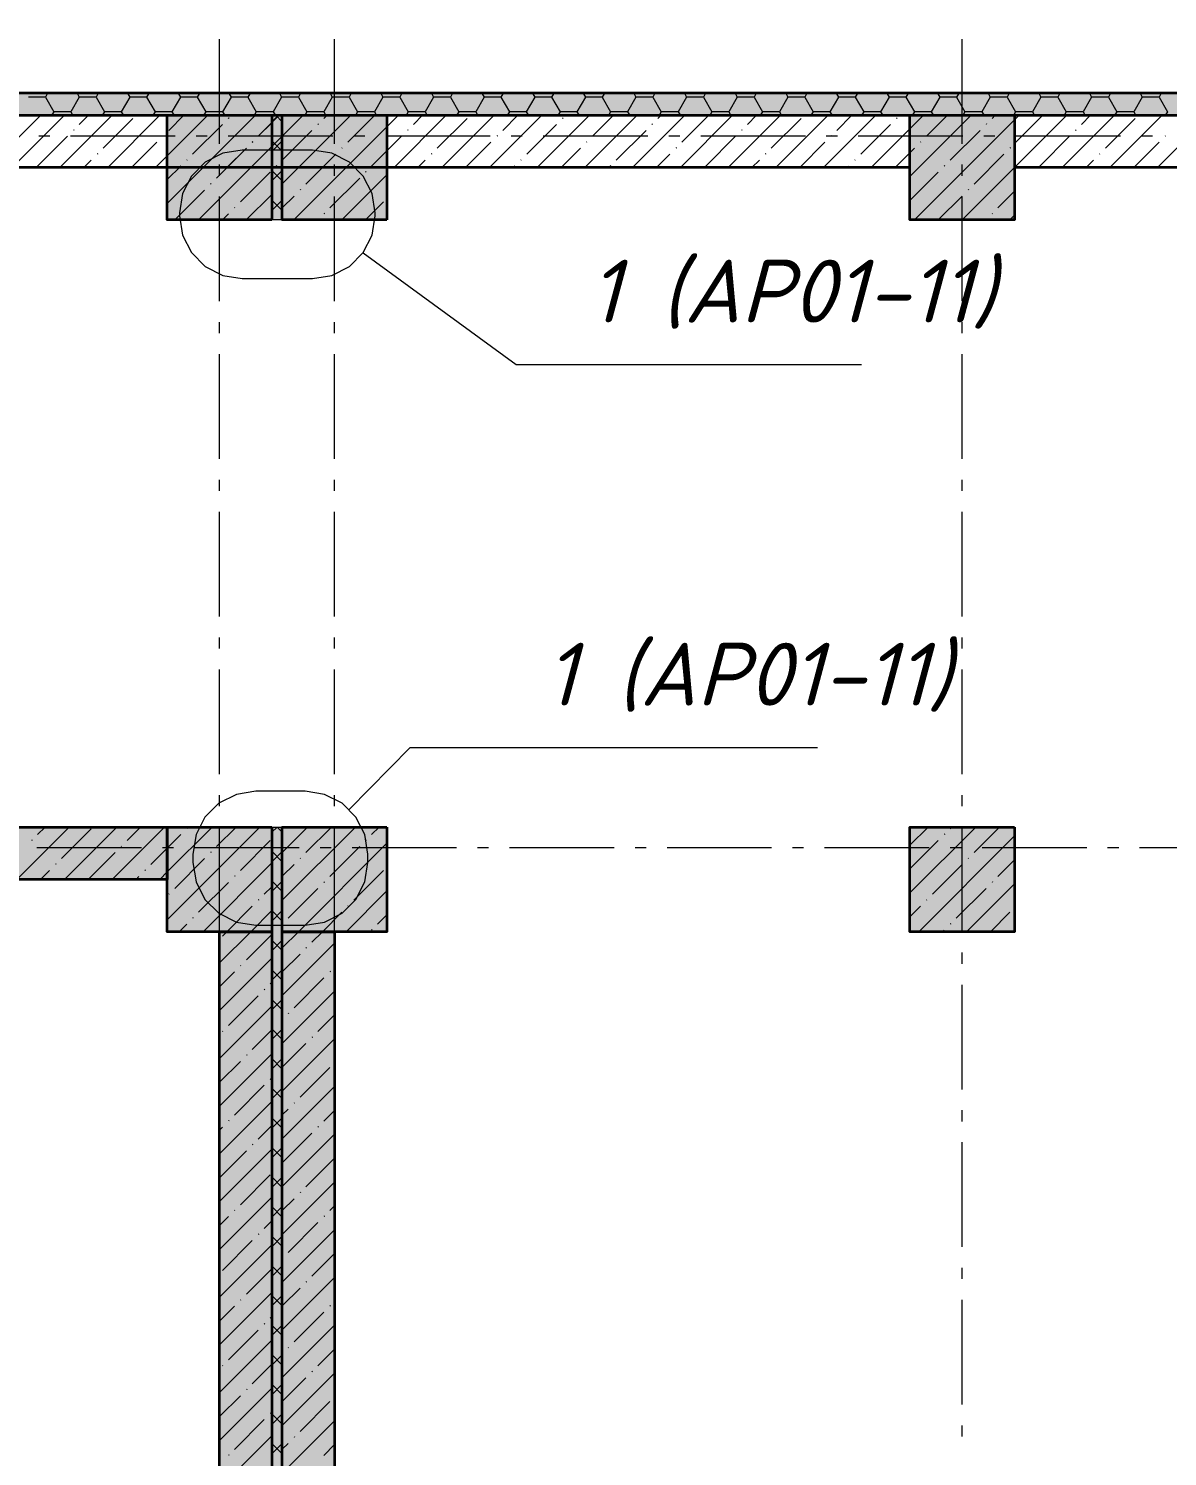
# Model space of a CAD drawing. Header units: millimetres. Extents: x -81576 to 1046824, y -248937 to 691537.
# Drawn here: x 136082 to 141525, y 540815 to 547636 of the extents above; entities that cross this region are included whole.
import ezdxf

# ---------------------------------------------------------------- set-up
doc = ezdxf.new("R2010")
doc.units = ezdxf.units.MM
doc.layers.add('PDF _Геометрия', color=7, linetype='Continuous', true_color=0x1d1d1d)
doc.layers.add('PDF _Сплошная заливка', color=7, linetype='Continuous', true_color=0xffffff)
doc.layers.add('PDF _Текст', color=7, linetype='Continuous')
doc.styles.add('PDF ISOCPEUR Italic', font='isocpeui.ttf')

msp = doc.modelspace()

# ---------------------------------------------------------------- hatches: boundary and pattern name
at = {"layer": 'PDF _Сплошная заливка', "true_color": 0x636466, "transparency": 33554559}
for points in [[(173334.5, 547323.5), (173334.5, 547331.5), (122596.5, 547331.5), (122596.5, 547323.5)], [(173342.5, 547223.5), (173342.5, 547323.5), (122496.5, 547323.5), (122496.5, 547223.5)], [(136744.5, 546721.5), (137244.5, 546721.5), (137244.5, 547221.5), (136744.5, 547221.5)], [(137294.5, 546721.5), (137294.5, 547221.5), (137244.5, 547221.5), (137244.5, 546721.5)], [(137794.5, 546721.5), (137794.5, 547221.5), (137294.5, 547221.5), (137294.5, 546721.5)], [(140294.5, 546721.5), (140794.5, 546721.5), (140794.5, 547221.5), (140294.5, 547221.5)], [(136744.5, 543571.5), (136744.5, 543821.5), (134244.5, 543821.5), (134244.5, 543571.5)], [(136744.5, 543321.5), (137244.5, 543321.5), (137244.5, 543821.5), (136744.5, 543821.5)], [(137294.5, 535821.5), (137294.5, 543821.5), (137244.5, 543821.5), (137244.5, 535821.5)], [(137294.5, 543321.5), (137794.5, 543321.5), (137794.5, 543821.5), (137294.5, 543821.5)], [(140294.5, 543321.5), (140794.5, 543321.5), (140794.5, 543821.5), (140294.5, 543821.5)], [(137244.5, 536321.5), (137244.5, 543321.5), (136994.5, 543321.5), (136994.5, 536321.5)], [(137544.5, 536321.5), (137544.5, 543321.5), (137294.5, 543321.5), (137294.5, 536321.5)]]:
    msp.add_hatch(color=251, dxfattribs=at).paths.add_polyline_path(points)

# ---------------------------------------------------------------- linework, layer by layer
at = {"layer": 'PDF _Геометрия', "color": 7, "lineweight": 9}
for points in [[(96492.5, 562848.6), (96492.5, 585473.6), (122496.5, 585473.6), (122496.5, 547331.5), (122496.5, 547221.5), (122494.5, 547221.5), (122494.5, 547223.5), (173334.5, 547223.5), (173444.5, 547223.5), (173444.5, 547221.5), (173442.5, 547221.5), (173442.5, 550136.5), (173442.5, 550246.5), (173444.5, 550246.5), (170404.5, 550246.5), (170396.5, 550246.5)], [(136994.5, 547085.8), (136994.5, 547585.8)], [(137544.5, 547085.8), (137544.5, 547585.8)], [(140544.5, 547085.8), (140544.5, 547585.8)], [(173342.5, 547223.5), (173342.5, 547221.5), (173334.5, 547221.5), (122494.5, 547221.5), (122494.5, 547323.5), (122496.5, 547323.5)], [(136182.8, 547121.5), (136129.9, 547121.5)], [(136782.8, 547121.5), (136282.8, 547121.5)], [(136935.7, 547121.5), (136882.8, 547121.5)], [(137535.7, 547121.5), (137035.7, 547121.5)], [(137688.6, 547121.5), (137635.7, 547121.5)], [(138288.6, 547121.5), (137788.6, 547121.5)], [(138441.5, 547121.5), (138388.6, 547121.5)], [(139041.5, 547121.5), (138541.5, 547121.5)], [(139194.5, 547121.5), (139141.5, 547121.5)], [(139794.5, 547121.5), (139294.5, 547121.5)], [(139947.4, 547121.5), (139894.5, 547121.5)], [(140547.4, 547121.5), (140047.4, 547121.5)], [(140700.3, 547121.5), (140647.4, 547121.5)], [(141300.3, 547121.5), (140800.3, 547121.5)], [(141453.2, 547121.5), (141400.3, 547121.5)], [(136994.5, 546932.9), (136994.5, 546985.8)], [(137544.5, 546932.9), (137544.5, 546985.8)], [(140544.5, 546932.9), (140544.5, 546985.8)], [(136994.5, 546332.9), (136994.5, 546832.9)], [(137544.5, 546332.9), (137544.5, 546832.9)], [(140544.5, 546332.9), (140544.5, 546832.9)], [(136994.5, 546180), (136994.5, 546232.9)], [(137544.5, 546180), (137544.5, 546232.9)], [(140544.5, 546180), (140544.5, 546232.9)], [(136994.5, 545580), (136994.5, 546080)], [(137544.5, 545580), (137544.5, 546080)], [(140544.5, 545580), (140544.5, 546080)], [(136994.5, 545427.1), (136994.5, 545480)], [(137544.5, 545427.1), (137544.5, 545480)], [(140544.5, 545427.1), (140544.5, 545480)], [(136994.5, 544827.1), (136994.5, 545327.1)], [(137544.5, 544827.1), (137544.5, 545327.1)], [(140544.5, 544827.1), (140544.5, 545327.1)], [(136994.5, 544674.2), (136994.5, 544727.1)], [(137544.5, 544674.2), (137544.5, 544727.1)], [(140544.5, 544674.2), (140544.5, 544727.1)], [(136994.5, 544074.2), (136994.5, 544574.2)], [(137544.5, 544074.2), (137544.5, 544574.2)], [(140544.5, 544074.2), (140544.5, 544574.2)], [(136994.5, 543921.3), (136994.5, 543974.2)], [(137544.5, 543921.3), (137544.5, 543974.2)], [(140544.5, 543921.3), (140544.5, 543974.2)], [(136994.5, 543321.3), (136994.5, 543821.3)], [(137544.5, 543321.3), (137544.5, 543821.3)], [(140544.5, 543321.3), (140544.5, 543821.3)], [(136621.7, 543721.5), (136121.7, 543721.5)], [(136774.6, 543721.5), (136721.7, 543721.5)], [(137374.6, 543721.5), (136874.6, 543721.5)], [(137527.5, 543721.5), (137474.6, 543721.5)], [(138127.5, 543721.5), (137627.5, 543721.5)], [(138280.4, 543721.5), (138227.5, 543721.5)], [(138880.4, 543721.5), (138380.4, 543721.5)], [(139033.3, 543721.5), (138980.4, 543721.5)], [(139633.3, 543721.5), (139133.3, 543721.5)], [(139786.2, 543721.5), (139733.3, 543721.5)], [(140386.2, 543721.5), (139886.2, 543721.5)], [(140539.2, 543721.5), (140486.2, 543721.5)], [(141139.2, 543721.5), (140639.2, 543721.5)], [(141292.1, 543721.5), (141239.2, 543721.5)], [(141892.1, 543721.5), (141392.1, 543721.5)], [(136994.5, 543168.3), (136994.5, 543221.3)], [(137544.5, 543168.3), (137544.5, 543221.3)], [(140544.5, 543168.3), (140544.5, 543221.3)], [(136994.5, 542568.3), (136994.5, 543068.3)], [(137544.5, 542568.3), (137544.5, 543068.3)], [(140544.5, 542568.3), (140544.5, 543068.3)], [(136994.5, 542415.4), (136994.5, 542468.3)], [(137544.5, 542415.4), (137544.5, 542468.3)], [(140544.5, 542415.4), (140544.5, 542468.3)], [(136994.5, 541815.4), (136994.5, 542315.4)], [(137544.5, 541815.4), (137544.5, 542315.4)], [(140544.5, 541815.4), (140544.5, 542315.4)], [(136994.5, 541662.5), (136994.5, 541715.4)], [(137544.5, 541662.5), (137544.5, 541715.4)], [(140544.5, 541662.5), (140544.5, 541715.4)], [(136994.5, 541062.5), (136994.5, 541562.5)], [(137544.5, 541062.5), (137544.5, 541562.5)], [(140544.5, 541062.5), (140544.5, 541562.5)], [(136994.5, 540909.6), (136994.5, 540962.5)], [(137544.5, 540909.6), (137544.5, 540962.5)], [(140544.5, 540909.6), (140544.5, 540962.5)]]:
    msp.add_lwpolyline(points, dxfattribs=at)
at = {"layer": 'PDF _Геометрия', "color": 7, "lineweight": 35}
for points in [[(124744.5, 546971.5), (124744.5, 547221.5), (119099.5, 547221.5), (108544.5, 547221.5), (104419.5, 547221.5), (103764.5, 547221.5), (103764.5, 546971.5), (104419.5, 546971.5), (108544.5, 546971.5), (119099.5, 546971.5), (124744.5, 546971.5), (122554.5, 546971.5), (122554.5, 547221.5), (173444.5, 547221.5), (173444.5, 550246.5), (170319.5, 550246.5), (170319.5, 550496.5), (173444.5, 550496.5), (173444.5, 556296.6), (170294.5, 556296.6)], [(140294.5, 546971.5), (134244.5, 546971.5)], [(146594.5, 546971.5), (140794.5, 546971.5)]]:
    msp.add_lwpolyline(points, dxfattribs=at)
at = {"layer": 'PDF _Геометрия', "color": 7, "lineweight": 13}
for points in [[(122604.5, 547331.5), (173334.5, 547331.5)], [(173334.5, 547323.5), (122596.5, 547323.5)]]:
    msp.add_lwpolyline(points, dxfattribs=at)
at = {"layer": 'PDF _Геометрия', "lineweight": 9}
for points in [[(136162.2, 547308.7), (136081.5, 547308.7)], [(136170.7, 547323.5), (136162.1, 547308.7)], [(136162.1, 547308.7), (136202.5, 547238.8)], [(136323.4, 547308.7), (136283.1, 547238.8)], [(136314.8, 547323.5), (136323.4, 547308.7)], [(136404.1, 547308.7), (136323.4, 547308.7)], [(136412.7, 547323.5), (136404.1, 547308.7)], [(136404.1, 547308.7), (136444.4, 547238.8)], [(136565.4, 547308.7), (136525, 547238.8)], [(136556.8, 547323.5), (136565.4, 547308.7)], [(136646, 547308.7), (136565.4, 547308.7)], [(136654.6, 547323.5), (136646, 547308.7)], [(136646, 547308.7), (136686.3, 547238.8)], [(136807.3, 547308.7), (136767, 547238.8)], [(136798.7, 547323.5), (136807.3, 547308.7)], [(136888, 547308.7), (136807.3, 547308.7)], [(136887.9, 547308.7), (136928.3, 547238.8)], [(136896.5, 547323.5), (136888, 547308.7)], [(137049.2, 547308.7), (137008.9, 547238.8)], [(137040.6, 547323.5), (137049.2, 547308.7)], [(137129.9, 547308.7), (137049.2, 547308.7)], [(137138.5, 547323.5), (137129.9, 547308.7)], [(137129.9, 547308.7), (137170.2, 547238.8)], [(137291.2, 547308.7), (137250.9, 547238.8)], [(137282.6, 547323.5), (137291.2, 547308.7)], [(137371.8, 547308.7), (137291.2, 547308.7)], [(137380.4, 547323.5), (137371.8, 547308.7)], [(137371.8, 547308.7), (137412.1, 547238.8)], [(137533.1, 547308.7), (137492.8, 547238.8)], [(137524.5, 547323.5), (137533.1, 547308.7)], [(137613.8, 547308.7), (137533.1, 547308.7)], [(137622.3, 547323.5), (137613.8, 547308.7)], [(137613.8, 547308.7), (137654.1, 547238.8)], [(137775, 547308.7), (137734.7, 547238.8)], [(137766.5, 547323.5), (137775, 547308.7)], [(137855.7, 547308.7), (137775.1, 547308.7)], [(137864.3, 547323.5), (137855.7, 547308.7)], [(137855.7, 547308.7), (137896, 547238.8)], [(138017, 547308.7), (137976.7, 547238.8)], [(138008.4, 547323.5), (138017, 547308.7)], [(138097.6, 547308.7), (138017, 547308.7)], [(138106.2, 547323.5), (138097.6, 547308.7)], [(138097.6, 547308.7), (138137.9, 547238.8)], [(138258.9, 547308.7), (138218.6, 547238.8)], [(138250.3, 547323.5), (138258.9, 547308.7)], [(138339.6, 547308.7), (138258.9, 547308.7)], [(138348.1, 547323.5), (138339.6, 547308.7)], [(138339.6, 547308.7), (138379.9, 547238.8)], [(138500.9, 547308.7), (138460.5, 547238.8)], [(138492.3, 547323.5), (138500.8, 547308.7)], [(138581.5, 547308.7), (138500.9, 547308.7)], [(138590.1, 547323.5), (138581.5, 547308.7)], [(138581.5, 547308.7), (138621.8, 547238.8)], [(138742.8, 547308.7), (138702.5, 547238.8)], [(138734.2, 547323.5), (138742.8, 547308.7)], [(138823.4, 547308.7), (138742.8, 547308.7)], [(138832, 547323.5), (138823.4, 547308.7)], [(138823.4, 547308.7), (138863.8, 547238.8)], [(138984.7, 547308.7), (138944.4, 547238.8)], [(138976.1, 547323.5), (138984.7, 547308.7)], [(139065.4, 547308.7), (138984.7, 547308.7)], [(139074, 547323.5), (139065.4, 547308.7)], [(139065.4, 547308.7), (139105.7, 547238.8)], [(139226.7, 547308.7), (139186.3, 547238.8)], [(139218.1, 547323.5), (139226.7, 547308.7)], [(139307.3, 547308.7), (139226.7, 547308.7)], [(139315.9, 547323.5), (139307.3, 547308.7)], [(139307.3, 547308.7), (139347.6, 547238.8)], [(139468.6, 547308.7), (139428.3, 547238.8)], [(139460, 547323.5), (139468.6, 547308.7)], [(139549.2, 547308.7), (139468.6, 547308.7)], [(139557.8, 547323.5), (139549.2, 547308.7)], [(139549.2, 547308.7), (139589.6, 547238.8)], [(139710.5, 547308.7), (139670.2, 547238.8)], [(139701.9, 547323.5), (139710.5, 547308.7)], [(139791.2, 547308.7), (139710.5, 547308.7)], [(139799.8, 547323.5), (139791.2, 547308.7)], [(139791.2, 547308.7), (139831.5, 547238.8)], [(139952.5, 547308.7), (139912.1, 547238.8)], [(139943.9, 547323.5), (139952.5, 547308.7)], [(140033.1, 547308.7), (139952.5, 547308.7)], [(140041.7, 547323.5), (140033.1, 547308.7)], [(140033.1, 547308.7), (140073.4, 547238.8)], [(140194.4, 547308.7), (140154.1, 547238.8)], [(140185.8, 547323.5), (140194.4, 547308.7)], [(140275, 547308.7), (140194.4, 547308.7)], [(140283.6, 547323.5), (140275, 547308.7)], [(140275, 547308.7), (140315.4, 547238.8)], [(140436.3, 547308.7), (140396, 547238.8)], [(140427.7, 547323.5), (140436.3, 547308.7)], [(140517, 547308.7), (140436.3, 547308.7)], [(140525.6, 547323.5), (140517, 547308.7)], [(140517, 547308.7), (140557.3, 547238.8)], [(140678.3, 547308.7), (140637.9, 547238.8)], [(140669.7, 547323.5), (140678.3, 547308.7)], [(140758.9, 547308.7), (140678.3, 547308.7)], [(140767.5, 547323.5), (140758.9, 547308.7)], [(140758.9, 547308.7), (140799.2, 547238.8)], [(140920.2, 547308.7), (140879.9, 547238.8)], [(140911.6, 547323.5), (140920.2, 547308.7)], [(141000.9, 547308.7), (140920.2, 547308.7)], [(141009.4, 547323.5), (141000.8, 547308.7)], [(141000.8, 547308.7), (141041.2, 547238.8)], [(141162.1, 547308.7), (141121.8, 547238.8)], [(141153.5, 547323.5), (141162.1, 547308.7)], [(141242.8, 547308.7), (141162.1, 547308.7)], [(141251.4, 547323.5), (141242.8, 547308.7)], [(141242.8, 547308.7), (141283.1, 547238.8)], [(141404.1, 547308.7), (141363.8, 547238.8)], [(141395.5, 547323.5), (141404.1, 547308.7)], [(141484.7, 547308.7), (141404.1, 547308.7)], [(141493.3, 547323.5), (141484.7, 547308.7)], [(141484.7, 547308.7), (141525, 547238.8)], [(136253.5, 547221.5), (136003.5, 546971.5)], [(136139.5, 547221.5), (136010.5, 547092.5)], [(136202.5, 547238.8), (136193.6, 547223.5)], [(136283.1, 547238.8), (136202.5, 547238.8)], [(136481.6, 547221.5), (136231.6, 546971.5)], [(136283.1, 547238.8), (136291.9, 547223.5)], [(136367.6, 547221.5), (136324.1, 547178.1)], [(136444.4, 547238.8), (136435.6, 547223.5)], [(136580.7, 547206.6), (136438.2, 547064)], [(136525.1, 547238.8), (136444.4, 547238.8)], [(136709.7, 547221.5), (136459.7, 546971.5)], [(136525, 547238.8), (136533.9, 547223.5)], [(136686.3, 547238.8), (136677.5, 547223.5)], [(136767, 547238.8), (136686.3, 547238.8)], [(136744.5, 547028.2), (136937.8, 547221.5), (136687.8, 546971.5)], [(136744.5, 546800.1), (137165.9, 547221.5), (136915.9, 546971.5)], [(136767, 547238.8), (136775.8, 547223.5)], [(136928.3, 547238.8), (136919.4, 547223.5)], [(137008.9, 547238.8), (136928.3, 547238.8)], [(137008.9, 547238.8), (137017.7, 547223.5)], [(137294.5, 547122), (137394, 547221.5), (137144, 546971.5)], [(137170.2, 547238.8), (137161.4, 547223.5)], [(137250.9, 547238.8), (137170.2, 547238.8)], [(137280, 547221.5), (137179.5, 547121.1), (137244.5, 547186)], [(137275.5, 547221.5), (137244.5, 547190.5)], [(137250.9, 547238.8), (137259.7, 547223.5)], [(137263.9, 547221.5), (137294.5, 547190.9)], [(137294.5, 546893.9), (137622.1, 547221.5), (137372.1, 546971.5)], [(137412.1, 547238.8), (137403.3, 547223.5)], [(137492.8, 547238.8), (137412.1, 547238.8)], [(137492.8, 547238.8), (137501.6, 547223.5)], [(137850.2, 547221.5), (137600.2, 546971.5)], [(137654.1, 547238.8), (137645.3, 547223.5)], [(137734.7, 547238.8), (137654.1, 547238.8)], [(137734.7, 547238.8), (137743.5, 547223.5)], [(138078.3, 547221.5), (137828.3, 546971.5)], [(137896, 547238.8), (137887.2, 547223.5)], [(137976.7, 547238.8), (137896, 547238.8)], [(137964.3, 547221.5), (137920.8, 547178.1)], [(137976.7, 547238.8), (137985.5, 547223.5)], [(138177.4, 547206.6), (138034.9, 547064)], [(138306.4, 547221.5), (138056.4, 546971.5)], [(138137.9, 547238.8), (138129.1, 547223.5)], [(138218.6, 547238.8), (138138, 547238.8)], [(138218.6, 547238.8), (138227.4, 547223.5)], [(138534.5, 547221.5), (138284.5, 546971.5)], [(138420.5, 547221.5), (138348.5, 547149.6)], [(138379.9, 547238.8), (138371.1, 547223.5)], [(138460.5, 547238.8), (138379.9, 547238.8)], [(138460.5, 547238.8), (138469.3, 547223.5)], [(138762.6, 547221.5), (138512.6, 546971.5)], [(138621.8, 547238.8), (138613, 547223.5)], [(138702.5, 547238.8), (138621.8, 547238.8)], [(138636, 547209), (138633.6, 547206.6)], [(138702.5, 547238.8), (138711.3, 547223.5)], [(138990.7, 547221.5), (138740.7, 546971.5)], [(138876.7, 547221.5), (138776.2, 547121.1)], [(138863.8, 547238.8), (138854.9, 547223.5)], [(138944.4, 547238.8), (138863.8, 547238.8)], [(138944.4, 547238.8), (138953.2, 547223.5)], [(139218.8, 547221.5), (138968.8, 546971.5)], [(139104.8, 547221.5), (139089.8, 547206.6)], [(139105.7, 547238.8), (139096.9, 547223.5)], [(139186.3, 547238.8), (139105.7, 547238.8)], [(139186.3, 547238.8), (139195.2, 547223.5)], [(139446.9, 547221.5), (139196.9, 546971.5)], [(139332.9, 547221.5), (139203.9, 547092.5)], [(139347.6, 547238.8), (139338.8, 547223.5)], [(139428.3, 547238.8), (139347.6, 547238.8)], [(139675, 547221.5), (139425, 546971.5)], [(139428.3, 547238.8), (139437.1, 547223.5)], [(139561, 547221.5), (139517.5, 547178.1)], [(139589.6, 547238.8), (139580.7, 547223.5)], [(139670.2, 547238.8), (139589.6, 547238.8)], [(139774.1, 547206.6), (139631.6, 547064)], [(139903.1, 547221.5), (139653.1, 546971.5)], [(139670.2, 547238.8), (139679, 547223.5)], [(139831.5, 547238.8), (139822.7, 547223.5)], [(139912.1, 547238.8), (139831.5, 547238.8)], [(140131.2, 547221.5), (139881.2, 546971.5)], [(139912.1, 547238.8), (139921, 547223.5)], [(140017.2, 547221.5), (139945.2, 547149.6)], [(140073.4, 547238.8), (140064.6, 547223.5)], [(140154.1, 547238.8), (140073.4, 547238.8)], [(140359.3, 547221.5), (140294.5, 547156.7), (140109.3, 546971.5)], [(140154.1, 547238.8), (140162.9, 547223.5)], [(140232.7, 547209), (140230.3, 547206.6)], [(140587.4, 547221.5), (140294.5, 546928.6)], [(140315.4, 547238.8), (140306.5, 547223.5)], [(140396, 547238.8), (140315.4, 547238.8)], [(140815.5, 547221.5), (140794.5, 547200.5), (140315.5, 546721.5)], [(140473.4, 547221.5), (140372.9, 547121.1)], [(140396, 547238.8), (140404.8, 547223.5)], [(141043.6, 547221.5), (140794.5, 546972.4), (140543.6, 546721.5)], [(140557.3, 547238.8), (140548.5, 547223.5)], [(140638, 547238.8), (140557.3, 547238.8)], [(140637.9, 547238.8), (140646.8, 547223.5)], [(140701.5, 547221.5), (140686.5, 547206.6)], [(140799.2, 547238.8), (140790.4, 547223.5)], [(140879.9, 547238.8), (140799.2, 547238.8)], [(140929.6, 547221.5), (140800.6, 547092.5)], [(140879.9, 547238.8), (140888.7, 547223.5)], [(141271.7, 547221.5), (141021.7, 546971.5)], [(141041.2, 547238.8), (141032.3, 547223.5)], [(141121.8, 547238.8), (141041.2, 547238.8)], [(141157.7, 547221.5), (141114.2, 547178.1)], [(141121.8, 547238.8), (141130.6, 547223.5)], [(141370.8, 547206.6), (141228.2, 547064)], [(141499.8, 547221.5), (141249.8, 546971.5)], [(141283.1, 547238.8), (141274.3, 547223.5)], [(141363.8, 547238.8), (141283.1, 547238.8)], [(141363.7, 547238.8), (141372.6, 547223.5)], [(141727.9, 547221.5), (141477.9, 546971.5)], [(141525, 547238.8), (141516.2, 547223.5)], [(136298, 547151.9), (136295.6, 547149.6)], [(136725.7, 547123.4), (136723.3, 547121.1)], [(137294.5, 547007.9), (137436.1, 547149.6), (137293.5, 547007)], [(137794.5, 547165.8), (137350.2, 546721.5)], [(137894.7, 547151.9), (137892.3, 547149.6)], [(138322.4, 547123.4), (138320, 547121.1)], [(138605.1, 547178.1), (138462.6, 547035.5)], [(139032.8, 547149.6), (138890.2, 547007)], [(139063.7, 547180.5), (139061.3, 547178.1)], [(139491.4, 547151.9), (139489, 547149.6)], [(139919.1, 547123.4), (139916.7, 547121.1)], [(140201.8, 547178.1), (140059.2, 547035.5)], [(140629.5, 547149.6), (140486.9, 547007)], [(140660.4, 547180.5), (140658, 547178.1)], [(141088.1, 547151.9), (141085.7, 547149.6)], [(141515.7, 547123.4), (141513.4, 547121.1)], [(136267.1, 547121.1), (136124.5, 546978.5)], [(136694.8, 547092.5), (136573.8, 546971.5)], [(137244.5, 547072), (136894, 546721.5)], [(136979.9, 546921.5), (137122.5, 547064), (137030, 546971.5)], [(137244.5, 547099.5), (137294.5, 547049.5)], [(137294.5, 547099.1), (137244.5, 547049.1)], [(137863.8, 547121.1), (137721.2, 546978.5), (137794.5, 547051.7)], [(138291.5, 547092.5), (138170.5, 546971.5)], [(138719.2, 547064), (138626.7, 546971.5)], [(138750, 547094.9), (138747.7, 547092.5)], [(139177.7, 547066.4), (139175.4, 547064)], [(139460.5, 547121.1), (139317.9, 546978.5)], [(139888.2, 547092.5), (139767.2, 546971.5)], [(140315.9, 547064), (140294.5, 547042.7), (140223.4, 546971.5)], [(140346.7, 547094.9), (140344.4, 547092.5)], [(140774.4, 547066.4), (140772, 547064)], [(141057.2, 547121.1), (140914.6, 546978.5)], [(141484.9, 547092.5), (141363.9, 546971.5)], [(136381.2, 547007), (136345.7, 546971.5)], [(136412, 547037.9), (136409.7, 547035.5)], [(137407.6, 546893), (137550.2, 547035.5), (137486.2, 546971.5)], [(137977.8, 547007), (137942.4, 546971.5)], [(138008.7, 547037.9), (138006.4, 547035.5)], [(138436.4, 547009.4), (138434, 547007)], [(139146.8, 547035.5), (139082.9, 546971.5)], [(139574.5, 547007), (139539.1, 546971.5)], [(139605.4, 547037.9), (139603, 547035.5)], [(140033.1, 547009.4), (140030.7, 547007)], [(140743.5, 547035.5), (140601, 546893)], [(141171.2, 547007), (141135.8, 546971.5)], [(141202.1, 547037.9), (141199.7, 547035.5)], [(136744.5, 546914.1), (136808.8, 546978.5), (136801.9, 546971.5)], [(137236.5, 546950), (137094, 546807.4)], [(137244.5, 546958.1), (137294.5, 546908.1)], [(137294.5, 546957.7), (137244.5, 546907.7)], [(137267.4, 546980.9), (137265, 546978.5)], [(137664.2, 546921.5), (137521.6, 546778.9)], [(137794.5, 546937.7), (137578.3, 546721.5)], [(137695.1, 546952.4), (137692.7, 546950)], [(138405.5, 546978.5), (138398.6, 546971.5)], [(138864.1, 546980.9), (138861.7, 546978.5)], [(140002.2, 546978.5), (139995.3, 546971.5)], [(140429.9, 546950), (140294.5, 546814.6)], [(140460.8, 546980.9), (140458.4, 546978.5)], [(136922.9, 546864.4), (136780.3, 546721.9)], [(136953.8, 546895.3), (136951.4, 546893)], [(137381.5, 546866.8), (137379.1, 546864.4)], [(140574.8, 546866.8), (140572.5, 546864.4)], [(140794.5, 546858.4), (140715, 546778.9)], [(137244.5, 546843.9), (137122.1, 546721.5)], [(137244.5, 546816.7), (137294.5, 546766.7)], [(137294.5, 546816.3), (137244.5, 546766.3)], [(137350.6, 546835.9), (137294.5, 546779.8)], [(137778.3, 546807.4), (137692.4, 546721.5)], [(140544, 546835.9), (140429.6, 546721.5)], [(137036.9, 546750.4), (137008.1, 546721.5)], [(137067.8, 546781.3), (137065.4, 546778.9)], [(137244.5, 546729.8), (137236.2, 546721.5)], [(137464.6, 546721.9), (137464.3, 546721.5)], [(137495.5, 546752.8), (137493.1, 546750.4)], [(140658, 546721.9), (140657.7, 546721.5)], [(140688.9, 546752.8), (140686.5, 546750.4)], [(140794.5, 546744.3), (140771.7, 546721.5)], [(136275, 543821.5), (136025, 543571.5)], [(136161, 543821.5), (136124.5, 543785.1)], [(136381.2, 543813.6), (136238.6, 543671.1)], [(136503.1, 543821.5), (136253.1, 543571.5)], [(136731.2, 543821.5), (136481.2, 543571.5)], [(136617.2, 543821.5), (136552.2, 543756.6)], [(136808.8, 543785.1), (136744.5, 543720.8), (136666.3, 543642.6)], [(136959.3, 543821.5), (136744.5, 543606.7), (136709.3, 543571.5)], [(137187.4, 543821.5), (136744.5, 543378.6)], [(136839.7, 543816), (136837.3, 543813.6)], [(137073.4, 543821.5), (136979.9, 543728.1)], [(137269.6, 543821.5), (137244.5, 543796.4)], [(137269.7, 543821.5), (137294.5, 543796.8)], [(137415.5, 543821.5), (137294.5, 543700.5)], [(137643.6, 543821.5), (137294.5, 543472.4)], [(137301.5, 543821.5), (137294.5, 543814.6)], [(137529.6, 543821.5), (137407.6, 543699.6)], [(137757.7, 543821.5), (137721.2, 543785.1)], [(140380.8, 543821.5), (140294.5, 543735.2)], [(140608.9, 543821.5), (140294.5, 543507.1)], [(140460.8, 543787.5), (140458.4, 543785.1)], [(140494.8, 543821.5), (140486.9, 543813.6)], [(140722.9, 543821.5), (140601, 543699.6)], [(136098.4, 543759), (136096, 543756.6)], [(136526.1, 543730.5), (136523.7, 543728.1)], [(137236.5, 543756.6), (137094, 543614)], [(137794.5, 543744.3), (137371.7, 543321.5), (137294.5, 543244.3)], [(137664.2, 543728.1), (137521.6, 543585.5)], [(137695.1, 543759), (137692.7, 543756.6)], [(140429.9, 543756.6), (140294.5, 543621.2)], [(140794.5, 543779), (140337, 543321.5)], [(136212.4, 543644.9), (136210.1, 543642.6)], [(136495.2, 543699.6), (136367.2, 543571.5)], [(136922.9, 543671.1), (136780.3, 543528.5)], [(137244.5, 543650.5), (136915.5, 543321.5)], [(136953.8, 543701.9), (136951.4, 543699.6)], [(137244.5, 543705.4), (137294.5, 543655.4)], [(137294.5, 543705), (137244.5, 543655)], [(137381.5, 543673.4), (137379.1, 543671.1)], [(140574.8, 543673.4), (140572.5, 543671.1)], [(140794.5, 543665), (140715, 543585.5)], [(136181.6, 543614), (136139.1, 543571.5)], [(136609.2, 543585.5), (136595.3, 543571.5)], [(136640.1, 543616.4), (136637.8, 543614)], [(137067.8, 543587.9), (137065.4, 543585.5)], [(137350.6, 543642.6), (137294.5, 543586.5)], [(137778.3, 543614), (137635.7, 543471.5)], [(140544, 543642.6), (140401.4, 543500)], [(137036.9, 543557), (136894.4, 543414.5)], [(137244.5, 543536.5), (137208, 543500)], [(137244.5, 543564), (137294.5, 543514)], [(137294.5, 543563.6), (137244.5, 543513.6)], [(137464.6, 543528.5), (137322.1, 543385.9)], [(137495.5, 543559.4), (137493.1, 543557)], [(137794.5, 543516.2), (137599.8, 543321.5)], [(140658, 543528.5), (140515.4, 543385.9)], [(140794.5, 543550.9), (140565.1, 543321.5)], [(140688.9, 543559.4), (140686.5, 543557)], [(136754.2, 543502.4), (136751.8, 543500)], [(137151, 543443), (137029.6, 543321.5), (137008.4, 543300.4)], [(137181.9, 543473.8), (137179.5, 543471.5)], [(137609.6, 543445.3), (137607.2, 543443)], [(140344.4, 543443), (140294.5, 543393.1)], [(140375.2, 543473.8), (140372.9, 543471.5)], [(136868.2, 543388.3), (136865.9, 543385.9)], [(137244.5, 543422.4), (137143.6, 543321.5), (136994.5, 543172.4)], [(137244.5, 543422.5), (137294.5, 543372.5)], [(137294.5, 543422.2), (137244.5, 543372.2)], [(137578.7, 543414.5), (137485.8, 543321.5), (137436.1, 543271.9)], [(137794.5, 543402.2), (137749.7, 543357.4)], [(140772, 543414.5), (140679.1, 543321.5)], [(136837.3, 543357.4), (136801.5, 543321.5)], [(137244.5, 543308.4), (137122.5, 543186.4)], [(137295.9, 543359.8), (137294.5, 543358.4)], [(137723.6, 543331.3), (137721.2, 543328.9)], [(140458.4, 543328.9), (140451, 543321.5)], [(140489.3, 543359.8), (140486.9, 543357.4)], [(140794.5, 543322.8), (140793.2, 543321.5)], [(137244.5, 543281.1), (137294.5, 543231.1)], [(137294.5, 543280.7), (137244.5, 543230.7)], [(137544.5, 543266.2), (137294.5, 543016.2)], [(137410, 543245.7), (137407.6, 543243.4)], [(137244.5, 543194.3), (136994.5, 542944.3)], [(137379.1, 543214.9), (137294.5, 543130.3)], [(137065.4, 543129.3), (136994.5, 543058.4)], [(137096.3, 543160.2), (137094, 543157.8)], [(137244.5, 543139.7), (137294.5, 543089.7)], [(137294.5, 543139.3), (137244.5, 543089.3)], [(137493.1, 543100.8), (137350.6, 542958.3)], [(137524, 543131.7), (137521.6, 543129.3)], [(137210.4, 543046.2), (137208, 543043.8)], [(137244.5, 543080.3), (137236.5, 543072.3)], [(137544.5, 543038.1), (137294.5, 542788.1)], [(137244.5, 542966.2), (136994.5, 542716.2)], [(137179.5, 543015.3), (137036.9, 542872.7)], [(137244.5, 542998.3), (137294.5, 542948.3)], [(137294.5, 542997.9), (137244.5, 542947.9)], [(137324.4, 542932.1), (137322.1, 542929.7)], [(137544.5, 542924.1), (137464.6, 542844.2)], [(137010.8, 542846.6), (137008.4, 542844.2)], [(137244.5, 542852.2), (137151, 542758.7)], [(137244.5, 542856.9), (137294.5, 542806.9)], [(137294.5, 542856.5), (137244.5, 542806.5)], [(137544.5, 542810), (137294.5, 542560)], [(137407.6, 542787.2), (137294.5, 542674.1)], [(137438.5, 542818.1), (137436.1, 542815.7)], [(137244.5, 542738.1), (136994.5, 542488.1)], [(137094, 542701.6), (136994.5, 542602.2)], [(137124.8, 542732.5), (137122.5, 542730.2)], [(137244.5, 542715.4), (137294.5, 542665.4)], [(137294.5, 542715.1), (137244.5, 542665.1)], [(137521.6, 542673.1), (137379.1, 542530.6)], [(137208, 542587.6), (137065.4, 542445)], [(137238.9, 542618.5), (137236.5, 542616.1)], [(137244.5, 542574), (137294.5, 542524)], [(137294.5, 542573.6), (137244.5, 542523.6)], [(137544.5, 542581.9), (137294.5, 542331.9)], [(137244.5, 542510), (136994.5, 542260)], [(137352.9, 542504.4), (137350.6, 542502.1)], [(137039.3, 542418.9), (137036.9, 542416.5)], [(137244.5, 542432.6), (137294.5, 542382.6)], [(137294.5, 542432.2), (137244.5, 542382.2)], [(137322.1, 542473.5), (137294.5, 542446)], [(137544.5, 542467.9), (137493.1, 542416.5)], [(137008.4, 542388), (136994.5, 542374.1)], [(137244.5, 542396), (137179.5, 542331)], [(137436.1, 542359.5), (137294.5, 542217.9)], [(137544.5, 542353.8), (137294.5, 542103.8)], [(137467, 542390.4), (137464.6, 542388)], [(137244.5, 542281.9), (136994.5, 542031.9)], [(137153.4, 542304.8), (137151, 542302.5)], [(137244.5, 542291.2), (137294.5, 542241.2)], [(137294.5, 542290.8), (137244.5, 542240.8)], [(137122.5, 542274), (136994.5, 542146)], [(137544.5, 542239.8), (137407.6, 542102.9)], [(137236.5, 542159.9), (137094, 542017.3)], [(137244.5, 542149.8), (137294.5, 542099.8)], [(137294.5, 542149.4), (137244.5, 542099.4)], [(137544.5, 542125.7), (137294.5, 541875.7)], [(137381.5, 542076.7), (137379.1, 542074.4)], [(137244.5, 542053.8), (136994.5, 541803.8)], [(137244.5, 542008.3), (137294.5, 541958.3)], [(137294.5, 542008), (137244.5, 541958)], [(137350.6, 542045.9), (137294.5, 541989.8)], [(137544.5, 542011.7), (137521.6, 541988.8)], [(137036.9, 541960.3), (136994.5, 541917.9)], [(137067.8, 541991.2), (137065.4, 541988.8)], [(137244.5, 541939.8), (137208, 541903.3)], [(137495.5, 541962.7), (137493.1, 541960.3)], [(137181.9, 541877.2), (137179.5, 541874.8)], [(137544.5, 541897.6), (137294.5, 541647.6)], [(137464.6, 541931.8), (137322.1, 541789.2)], [(137244.5, 541825.7), (136994.5, 541575.7)], [(137151, 541846.3), (137008.4, 541703.7)], [(137244.5, 541866.9), (137294.5, 541816.9)], [(137294.5, 541866.5), (137244.5, 541816.5)], [(137295.9, 541763.1), (137294.5, 541761.7)], [(137544.5, 541783.6), (137436.1, 541675.2)], [(137244.5, 541711.7), (137122.5, 541589.7)], [(137244.5, 541725.5), (137294.5, 541675.5)], [(137294.5, 541725.1), (137244.5, 541675.1)], [(137544.5, 541669.5), (137294.5, 541419.5)], [(137379.1, 541618.2), (137294.5, 541533.6)], [(137410, 541649.1), (137407.6, 541646.7)], [(137244.5, 541597.6), (136994.5, 541347.6)], [(137065.4, 541532.6), (136994.5, 541461.7)], [(137096.3, 541563.5), (137094, 541561.2)], [(137244.5, 541584.1), (137294.5, 541534.1)], [(137294.5, 541583.7), (137244.5, 541533.7)], [(137524, 541535), (137521.6, 541532.6)], [(137244.5, 541483.6), (137236.5, 541475.6)], [(137493.1, 541504.1), (137350.6, 541361.6)], [(137179.5, 541418.6), (137036.9, 541276)], [(137210.4, 541449.5), (137208, 541447.1)], [(137244.5, 541442.6), (137294.5, 541392.6)], [(137294.5, 541442.3), (137244.5, 541392.3)], [(137544.5, 541441.4), (137294.5, 541191.4)], [(137244.5, 541369.5), (136994.5, 541119.5)], [(137324.4, 541335.4), (137322.1, 541333.1)], [(137544.5, 541327.4), (137464.6, 541247.5)], [(137244.5, 541301.2), (137294.5, 541251.2)], [(137294.5, 541300.8), (137244.5, 541250.8)], [(137010.8, 541249.9), (137008.4, 541247.5)], [(137244.5, 541255.5), (137151, 541162)], [(137544.5, 541213.3), (137294.5, 540963.3)], [(137407.6, 541190.5), (137294.5, 541077.4)], [(137438.5, 541221.4), (137436.1, 541219)], [(137244.5, 541141.4), (136994.5, 540891.4)], [(137124.8, 541135.8), (137122.5, 541133.5)], [(137244.5, 541159.8), (137294.5, 541109.8)], [(137294.5, 541159.4), (137244.5, 541109.4)], [(137094, 541105), (136994.5, 541005.5)], [(137521.6, 541076.4), (137379.1, 540933.9)], [(137208, 540990.9), (137065.4, 540848.3)], [(137238.9, 541021.8), (137236.5, 541019.4)], [(137244.5, 541018.4), (137294.5, 540968.4)], [(137294.5, 541018), (137244.5, 540968)], [(137544.5, 540985.2), (137294.5, 540735.2)], [(137244.5, 540913.3), (136994.5, 540663.3)], [(137244.5, 540877), (137294.5, 540827)], [(137294.5, 540876.6), (137244.5, 540826.6)], [(137322.1, 540876.9), (137294.5, 540849.3)], [(137352.9, 540907.7), (137350.6, 540905.4)], [(137544.5, 540871.2), (137493.1, 540819.8)], [(137039.3, 540822.2), (137036.9, 540819.8)]]:
    msp.add_lwpolyline(points, dxfattribs=at)
at = {"layer": 'PDF _Геометрия', "color": 7, "lineweight": 35}
for points in [[(137244.5, 546721.5), (136744.5, 546721.5), (136744.5, 547221.5), (137244.5, 547221.5)], [(137794.5, 546721.5), (137294.5, 546721.5), (137294.5, 547221.5), (137794.5, 547221.5)], [(140794.5, 547221.5), (140794.5, 546721.5), (140294.5, 546721.5), (140294.5, 547221.5)], [(134244.5, 543571.5), (134244.5, 543821.5), (136744.5, 543821.5), (136744.5, 543571.5)], [(137244.5, 543821.5), (137244.5, 543321.5), (136744.5, 543321.5), (136744.5, 543821.5)], [(137794.5, 543821.5), (137794.5, 543321.5), (137294.5, 543321.5), (137294.5, 543821.5)], [(140794.5, 543821.5), (140794.5, 543321.5), (140294.5, 543321.5), (140294.5, 543821.5)], [(136994.5, 543321.5), (137244.5, 543321.5), (137244.5, 536321.5), (136994.5, 536321.5)], [(137294.5, 543321.5), (137544.5, 543321.5), (137544.5, 536321.5), (137294.5, 536321.5)]]:
    msp.add_lwpolyline(points, close=True, dxfattribs=at)
at = {"layer": 'PDF _Геометрия', "lineweight": 9}
for points in [[(136751.8, 547149.6), (136823.8, 547221.5)], [(137036.9, 547206.6), (137039.3, 547209)], [(137493.1, 547206.6), (137508.1, 547221.5)], [(137607.2, 547092.5), (137736.2, 547221.5)], [(136865.9, 547035.5), (137008.4, 547178.1)], [(137464.6, 547178.1), (137467, 547180.5)], [(137151, 547092.5), (137153.4, 547094.9)], [(137578.7, 547064), (137581, 547066.4)], [(136837.3, 547007), (136839.7, 547009.4)]]:
    msp.add_lwpolyline(points, close=True, dxfattribs=at)
at = {"layer": 'PDF _Геометрия', "color": 7, "lineweight": 13}
for points in [[(137294.5, 546721.5), (137244.5, 546721.5), (137244.5, 547221.5), (137294.5, 547221.5)], [(137244.5, 543821.5), (137294.5, 543821.5), (137294.5, 535821.5), (137244.5, 535821.5)]]:
    msp.add_lwpolyline(points, close=True, dxfattribs=at)
at = {"layer": 'PDF _Геометрия', "color": 7, "lineweight": 9}
for points in [[(137738.5, 546755), (137723.8, 546847.7), (137681.2, 546931.3), (137614.8, 546997.7), (137531.2, 547040.3), (137438.5, 547055), (137102.3, 547055), (137009.6, 547040.3), (136926, 546997.7), (136859.6, 546931.3), (136817, 546847.7), (136802.3, 546755), (136802.3, 546742), (136817, 546649.3), (136859.6, 546565.6), (136926, 546499.3), (137009.6, 546456.6), (137102.3, 546442), (137438.5, 546442), (137531.2, 546456.6), (137614.8, 546499.3), (137681.2, 546565.6), (137723.8, 546649.3), (137738.5, 546742)], [(137703.6, 543692.3), (137689, 543785), (137646.4, 543868.6), (137580, 543935), (137496.4, 543977.6), (137403.6, 543992.3), (137167.5, 543992.3), (137074.8, 543977.6), (136991.2, 543935), (136924.8, 543868.6), (136882.2, 543785), (136867.5, 543692.3), (136867.5, 543652.1), (136882.2, 543559.4), (136924.8, 543475.7), (136991.2, 543409.4), (137074.8, 543366.7), (137167.5, 543352.1), (137403.6, 543352.1), (137496.4, 543366.7), (137580, 543409.4), (137646.4, 543475.7), (137689, 543559.4), (137703.6, 543652.1)]]:
    msp.add_lwpolyline(points, close=True, dxfattribs=at)
at = {"layer": 'PDF _Геометрия', "color": 174, "lineweight": 9, "true_color": 0x0000a0}
for points in [[(137680.7, 546565), (138411.6, 546030.9), (139262.5, 546030.9)], [(137614.3, 543905.9), (137905.4, 544201), (139051.8, 544201)]]:
    msp.add_lwpolyline(points, dxfattribs=at)
at = {"layer": 'PDF _Геометрия', "color": 174, "lineweight": 20, "true_color": 0x0000a0}
for points in [[(139262.5, 546031), (140062.5, 546031)], [(139051.8, 544201.1), (139851.8, 544201.1)]]:
    msp.add_lwpolyline(points, dxfattribs=at)

# ---------------------------------------------------------------- texts
at = {"layer": 'PDF _Текст', "char_height": 300, "attachment_point": 4, "style": 'PDF ISOCPEUR Italic'}
for insert in [(138760.1, 546366.8), (138549.5, 544536.9)]:
    msp.add_mtext('1 (АР01-11)', dxfattribs=dict(at, insert=insert))

doc.saveas('drawing.dxf')
